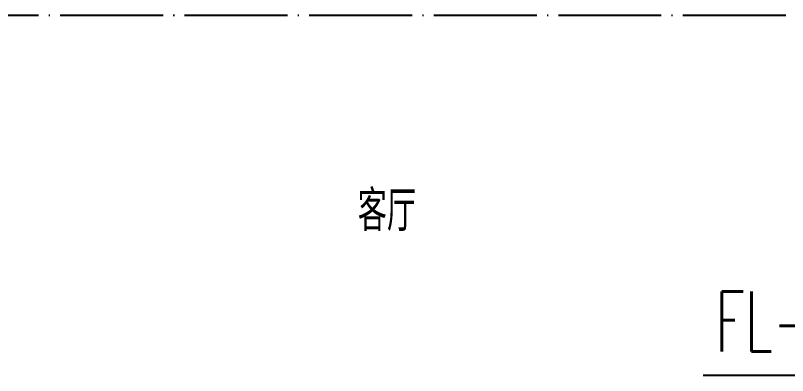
# Model space of a CAD drawing. Extents: x 27938 to 1507990, y 110129 to 923079.
# Drawn here: x 831867 to 836366, y 366525 to 368624 of the extents above; entities that cross this region are included whole.
import ezdxf

# ---------------------------------------------------------------- set-up
doc = ezdxf.new("R2010")
doc.units = 0
doc.header["$LTSCALE"] = 1000
doc.header["$MEASUREMENT"] = 0
doc.linetypes.add('DOTE', pattern=[2.42, 2, -0.2, 0.02, -0.2])
for name, color, linetype in [('DIM_废水', 31, 'Continuous'), ('DOTE', 1, 'Continuous'), ('PUB_TEXT', 4, 'Continuous')]:
    doc.layers.add(name, color=color, linetype=linetype)
doc.styles.add('_TWT_SERIAL', font='SIMPLEX', dxfattribs={"width": 0.8, "height": 3.5, "bigfont": 'HZTXT'})
doc.styles.get("Standard").update_dxf_attribs({"font": 'gbenor.shx', "bigfont": 'gbcbig.shx'})

# ---------------------------------------------------------------- blocks, each defined once
blk = doc.blocks.new('GDGDGDSDA')
at = {"layer": 'DOTE', "color": 0, "linetype": 'DOTE', "ltscale": 0.3}
blk.add_line((471334.8, 366358.3), (417334.8, 366358.3), dxfattribs=at)

msp = doc.modelspace()

# ---------------------------------------------------------------- linework, layer by layer
at = {"layer": 'DIM_废水'}
msp.add_line((836691.6, 366524.5), (835874.9, 366524.5), dxfattribs=at)

# ---------------------------------------------------------------- block references
at = {"layer": 'DOTE', "color": 169}
msp.add_blockref('GDGDGDSDA', (408581.8, 2265.4), dxfattribs=at)

# ---------------------------------------------------------------- texts
at = {"layer": 'DIM_废水', "color": 7, "style": '_TWT_SERIAL', "width": 0.64}
msp.add_text('FL-2', height=350, dxfattribs=at).set_placement((835944.9, 366664.5))
at = {"layer": 'PUB_TEXT', "color": 8}
msp.add_text('客厅', height=236.31, dxfattribs=at).set_placement((833861.5, 367366.2))

doc.saveas('drawing.dxf')
